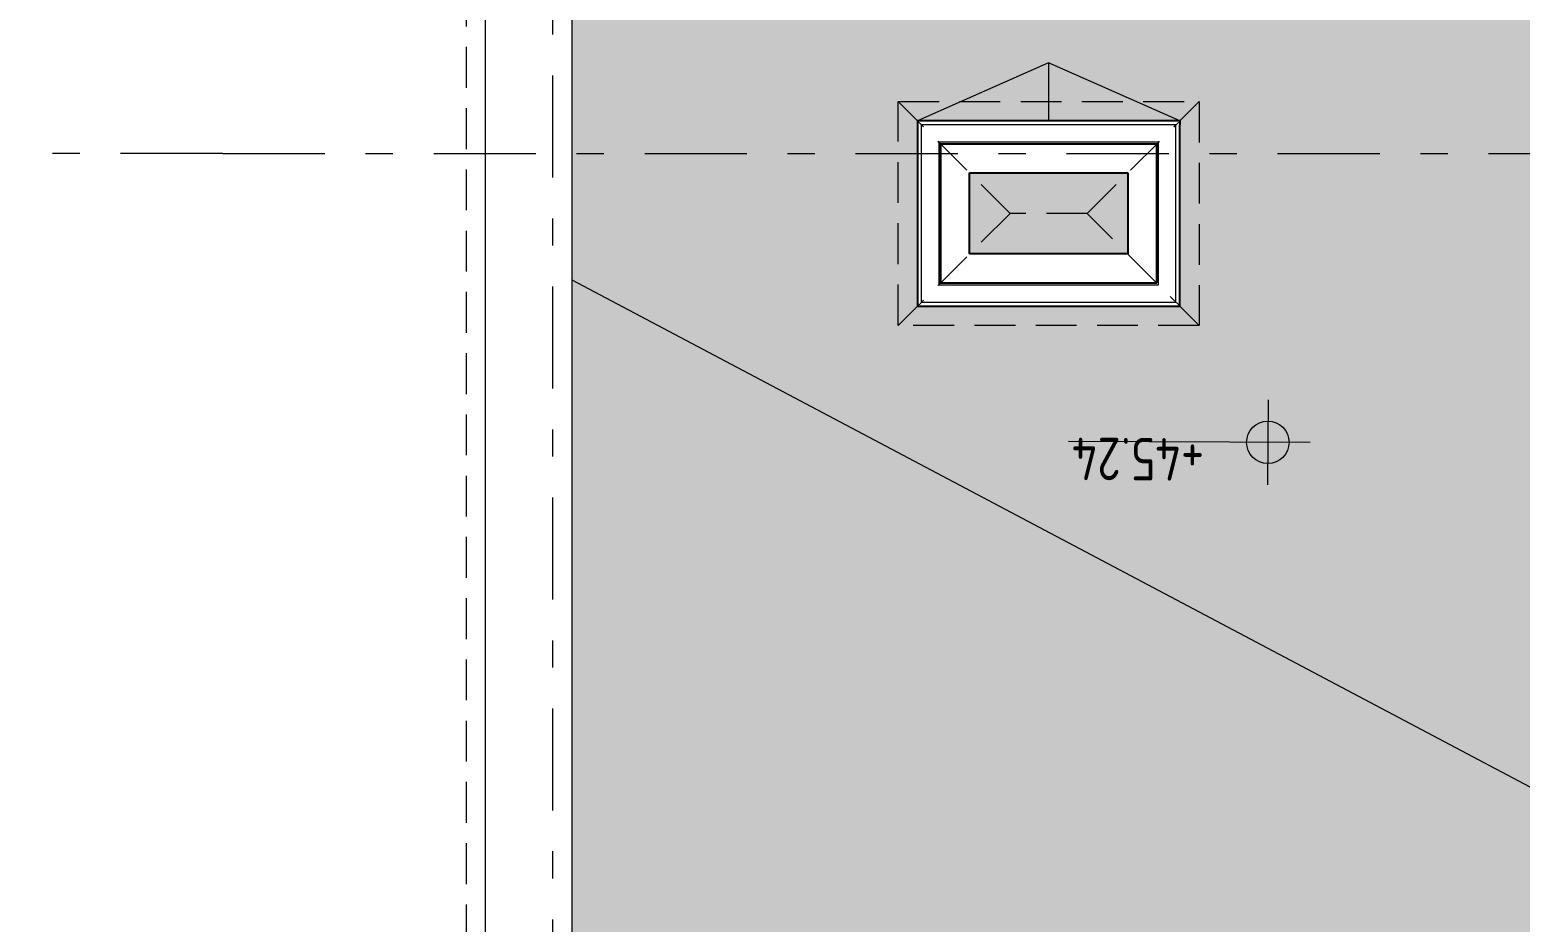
# Model space of a CAD drawing. Header units: millimetres. Extents: x 18162 to 3540582, y 72188 to 247925.
# Drawn here: x 971344 to 979070, y 88885 to 93511 of the extents above; entities that cross this region are included whole.
import ezdxf
from ezdxf.enums import TextEntityAlignment as Align

# ---------------------------------------------------------------- set-up
doc = ezdxf.new("R2010")
doc.units = ezdxf.units.MM
doc.header["$MEASUREMENT"] = 0
doc.set_wipeout_variables(frame=1)
for name, pattern in [('Double Dashed', [1093.611073, 529.166651, -211.666656, 141.111112, -211.666656]), ('Hidden Line', [317.5, 211.666667, -105.833333]), ('Wipeout_Contour', [1000, 0, -1000])]:
    doc.linetypes.add(name, pattern=pattern)
for name, color, linetype in [('Drawing & Figure', 7, 'Continuous'), ('Shell - Roof', 7, 'Continuous'), ('Structural - Bearing', 7, 'Continuous'), ('Structural - Grid', 7, 'Continuous')]:
    doc.layers.add(name, color=color, linetype=linetype)
doc.styles.add('GENERATED_STYLE_3', font='', dxfattribs={"width": 0.8})
doc.styles.get('GENERATED_STYLE_3').set_extended_font_data('ISOCPEUR MON')

# ---------------------------------------------------------------- blocks, each defined once
blk = doc.blocks.new('Standard grid marker[341]_3', base_point=(971344.5, 92868.9))
at = {"layer": 'Structural - Grid', "color": 13, "linetype": 'Double Dashed', "lineweight": 13}
for q in [(971344.5, 92868.9), (1006906.6, 92868.9)]:
    blk.add_line((972344.5, 92868.9), q, dxfattribs=at)
at = {"layer": 'Structural - Grid', "color": 13, "lineweight": 13, "style": 'GENERATED_STYLE_3'}
blk.add_attdef('AC_MarkerText_1', text='', height=250, rotation=180, dxfattribs=at).set_placement((1008206.6, 92743.9), align=Align.TOP_CENTER)
blk = doc.blocks.new('Standard grid marker[347]_3', base_point=(974055.7, 74247.3))
at = {"layer": 'Structural - Grid', "color": 13, "linetype": 'Double Dashed', "lineweight": 13}
blk.add_line((974055.7, 75247.3), (974055.7, 101908.7), dxfattribs=at)
at = {"layer": 'Structural - Grid', "color": 13, "lineweight": 13, "style": 'GENERATED_STYLE_3'}
blk.add_attdef('AC_MarkerText_1', text='', height=250, rotation=180, dxfattribs=at).set_placement((974055.7, 103083.7), align=Align.TOP_CENTER)

msp = doc.modelspace()

# ---------------------------------------------------------------- hatches: boundary and pattern name
at = {"linetype": 'Continuous', "lineweight": 13}
for points in [[(977761.9, 91372.5), (977871.9, 91372), (977863.7, 91414.1), (977840, 91449.9), (977804.4, 91473.9), (977762.4, 91482.5)], [(977761.9, 91372.5), (977651.9, 91373), (977660.1, 91330.9), (977683.7, 91295.1), (977719.3, 91271.1), (977761.4, 91262.5)]]:
    msp.add_hatch(color=13, dxfattribs=at).paths.add_polyline_path(points)
at = {"layer": 'Drawing & Figure', "linetype": 'Continuous', "lineweight": 0}
msp.add_hatch(color=49, dxfattribs=at).paths.add_polyline_path([(974055.7, 80368.9), (984286.6, 80368.9), (984286.6, 98368.9), (974055.7, 98368.9)])

# ---------------------------------------------------------------- linework, layer by layer
at = {"color": 13, "linetype": 'Continuous', "lineweight": 13}
for p, q in [((977762.9, 91592.5), (977760.8, 91152.5)), ((977981.9, 91371.5), (976729.3, 91377.3))]:
    msp.add_line(p, q, dxfattribs=at)
msp.add_circle((977761.9, 91372.5), 110, dxfattribs=at)
at = {"layer": 'Drawing & Figure', "color": 7, "linetype": 'Continuous', "lineweight": 13, "flags": 128}
msp.add_lwpolyline([(974055.7, 80368.9), (984286.6, 80368.9), (984286.6, 98368.9), (974055.7, 98368.9)], close=True, dxfattribs=at)
at = {"layer": 'Shell - Roof', "color": 7, "linetype": 'Hidden Line', "lineweight": 13, "flags": 128}
for points in [[(975845.7, 93138.9), (977405.7, 93138.9)], [(975845.7, 91978.9), (975845.7, 93138.9)], [(977405.7, 93138.9), (977405.7, 91978.9)], [(976825.7, 92558.9), (976425.7, 92558.9)], [(977405.7, 91978.9), (975845.7, 91978.9)]]:
    msp.add_lwpolyline(points, dxfattribs=at)
at = {"layer": 'Structural - Bearing', "color": 7, "linetype": 'Continuous', "lineweight": 13, "flags": 128}
for points in [[(973955.7, 98468.9), (973955.7, 80268.9), (984455.7, 80268.9), (984455.7, 98468.9)], [(977035.7, 92768.9), (976215.7, 92768.9), (976215.7, 92348.9), (977035.7, 92348.9)]]:
    msp.add_lwpolyline(points, close=True, dxfattribs=at)

# ---------------------------------------------------------------- texts
at = {"color": 13, "lineweight": 13, "insert": (977432, 91393.9), "char_height": 220, "attachment_point": 7, "rotation": 179.73266, "style": 'GENERATED_STYLE_3'}
msp.add_mtext('\\A1;{\\pql;\\fISOCPEUR MON|b0|i0|c0|p0;\\W0.800000;+45.24}', dxfattribs=at)

# ---------------------------------------------------------------- wipeouts: each hides what was drawn before it
at = {"color": 254, "linetype": 'Wipeout_Contour', "lineweight": 0, "ltscale": 3911468.234037499}
msp.add_wipeout([(973705.7, 98668.9), (973705.7, 80068.9), (973755.7, 80068.9), (973755.7, 98668.9)], dxfattribs=at).dxf.layer = 'Structural - Bearing'

# ---------------------------------------------------------------- next in the draw order: linework, layer by layer
at = {"layer": 'Structural - Bearing', "color": 7, "linetype": 'Continuous', "lineweight": 13, "flags": 128}
msp.add_lwpolyline([(973705.7, 98718.9), (973705.7, 80018.9)], dxfattribs=at)

# ---------------------------------------------------------------- next in the draw order: wipeouts: each hides what was drawn before it
at = {"color": 254, "linetype": 'Wipeout_Contour', "lineweight": 0, "ltscale": 3911665.507115148}
msp.add_wipeout([(973755.7, 98618.9), (973755.7, 80118.9), (973805.7, 80118.9), (973805.7, 98618.9)], dxfattribs=at).dxf.layer = 'Structural - Bearing'
at = {"color": 254, "linetype": 'Wipeout_Contour', "lineweight": 0, "ltscale": 2941127.864423175}
msp.add_wipeout([(975965.7, 93018.9), (975945.7, 93038.9), (975945.7, 93018.9)], dxfattribs=at).dxf.layer = 'Structural - Bearing'
at = {"color": 254, "linetype": 'Wipeout_Contour', "lineweight": 0, "ltscale": 2945148.665391298}
msp.add_wipeout([(977285.7, 93018.9), (977305.7, 93018.9), (977305.7, 93038.9)], dxfattribs=at).dxf.layer = 'Structural - Bearing'
at = {"color": 254, "linetype": 'Wipeout_Contour', "lineweight": 0, "ltscale": 2940880.537639056}
msp.add_wipeout([(975965.7, 92098.9), (975945.7, 92078.9), (975965.7, 92078.9)], dxfattribs=at).dxf.layer = 'Structural - Bearing'
at = {"color": 254, "linetype": 'Wipeout_Contour', "lineweight": 0, "ltscale": 2944884.756248704}
msp.add_wipeout([(977285.7, 92098.9), (977305.7, 92078.9), (977305.7, 92098.9)], dxfattribs=at).dxf.layer = 'Structural - Bearing'

# ---------------------------------------------------------------- next in the draw order: wipeouts: each hides what was drawn before it
at = {"color": 254, "linetype": 'Wipeout_Contour', "lineweight": 0, "ltscale": 3912058.234368285}
msp.add_wipeout([(973805.7, 98468.9), (973805.7, 80268.9), (973955.7, 80268.9), (973955.7, 98468.9)], dxfattribs=at).dxf.layer = 'Structural - Bearing'
at = {"color": 254, "linetype": 'Wipeout_Contour', "lineweight": 0, "ltscale": 2941238.310807444}
msp.add_wipeout([(976055.7, 92928.9), (975965.7, 93018.9), (975965.7, 92928.9)], dxfattribs=at).dxf.layer = 'Structural - Bearing'
at = {"color": 254, "linetype": 'Wipeout_Contour', "lineweight": 0, "ltscale": 2945000.307025134}
msp.add_wipeout([(977195.7, 92928.9), (977285.7, 92928.9), (977285.7, 93018.9)], dxfattribs=at).dxf.layer = 'Structural - Bearing'
at = {"color": 254, "linetype": 'Wipeout_Contour', "lineweight": 0, "ltscale": 2941091.869450491}
msp.add_wipeout([(976055.7, 92188.9), (975965.7, 92098.9), (976055.7, 92098.9)], dxfattribs=at).dxf.layer = 'Structural - Bearing'
at = {"color": 254, "linetype": 'Wipeout_Contour', "lineweight": 0, "ltscale": 2944774.103205565}
msp.add_wipeout([(977285.7, 92188.9), (977195.7, 92188.9), (977285.7, 92098.9)], dxfattribs=at).dxf.layer = 'Structural - Bearing'

# ---------------------------------------------------------------- next in the draw order: wipeouts: each hides what was drawn before it
at = {"color": 254, "linetype": 'Wipeout_Contour', "lineweight": 0, "ltscale": 3912747.977602752}
msp.add_wipeout([(974155.7, 80468.9), (974155.7, 98268.9), (973955.7, 98268.9), (973955.7, 80468.9)], dxfattribs=at).dxf.layer = 'Structural - Bearing'
at = {"color": 254, "linetype": 'Wipeout_Contour', "lineweight": 0, "ltscale": 2945131.740888412}
msp.add_wipeout([(977285.7, 93018.9), (977305.7, 93038.9), (977285.7, 93038.9)], dxfattribs=at).dxf.layer = 'Structural - Bearing'
at = {"color": 254, "linetype": 'Wipeout_Contour', "lineweight": 0, "ltscale": 2941417.024897776}
msp.add_wipeout([(976065.7, 92918.9), (976055.7, 92928.9), (976055.7, 92918.9)], dxfattribs=at).dxf.layer = 'Structural - Bearing'
at = {"color": 254, "linetype": 'Wipeout_Contour', "lineweight": 0, "ltscale": 2944800.743388827}
msp.add_wipeout([(977185.7, 92918.9), (977195.7, 92918.9), (977195.7, 92928.9)], dxfattribs=at).dxf.layer = 'Structural - Bearing'
at = {"color": 254, "linetype": 'Wipeout_Contour', "lineweight": 0, "ltscale": 2941219.240725297}
msp.add_wipeout([(976065.7, 92198.9), (976055.7, 92188.9), (976065.7, 92188.9)], dxfattribs=at).dxf.layer = 'Structural - Bearing'
at = {"color": 254, "linetype": 'Wipeout_Contour', "lineweight": 0, "ltscale": 2944595.269899036}
msp.add_wipeout([(977185.7, 92198.9), (977195.7, 92188.9), (977195.7, 92198.9)], dxfattribs=at).dxf.layer = 'Structural - Bearing'

# ---------------------------------------------------------------- next in the draw order: linework, layer by layer
at = {"layer": 'Structural - Bearing', "color": 7, "linetype": 'Continuous', "lineweight": 13, "flags": 128}
msp.add_lwpolyline([(974155.7, 80468.9), (974155.7, 98268.9)], dxfattribs=at)

# ---------------------------------------------------------------- next in the draw order: block references
at = {"layer": 'Structural - Grid', "color": 13, "linetype": 'Continuous', "lineweight": 13}
msp.add_blockref('Standard grid marker[347]_3', (974055.7, 74247.3), dxfattribs=at)

# ---------------------------------------------------------------- next in the draw order: wipeouts: each hides what was drawn before it
at = {"color": 254, "linetype": 'Wipeout_Contour', "lineweight": 0, "ltscale": 3924185.680333565}
msp.add_wipeout([(975965.7, 93018.9), (977285.7, 93018.9), (977285.7, 93038.9), (975965.7, 93038.9)], dxfattribs=at).dxf.layer = 'Structural - Bearing'
at = {"color": 254, "linetype": 'Wipeout_Contour', "lineweight": 0, "ltscale": 2941556.906363709}
msp.add_wipeout([(976215.7, 92768.9), (976065.7, 92918.9), (976065.7, 92768.9)], dxfattribs=at).dxf.layer = 'Structural - Bearing'
at = {"color": 254, "linetype": 'Wipeout_Contour', "lineweight": 0, "ltscale": 2944602.182378782}
msp.add_wipeout([(977035.7, 92768.9), (977185.7, 92768.9), (977185.7, 92918.9)], dxfattribs=at).dxf.layer = 'Structural - Bearing'
at = {"color": 254, "linetype": 'Wipeout_Contour', "lineweight": 0, "ltscale": 2941543.863141771}
msp.add_wipeout([(976065.7, 92198.9), (976215.7, 92198.9), (976215.7, 92348.9)], dxfattribs=at).dxf.layer = 'Structural - Bearing'
at = {"color": 254, "linetype": 'Wipeout_Contour', "lineweight": 0, "ltscale": 2944455.166098232}
msp.add_wipeout([(977035.7, 92348.9), (977185.7, 92198.9), (977185.7, 92348.9)], dxfattribs=at).dxf.layer = 'Structural - Bearing'

# ---------------------------------------------------------------- next in the draw order: wipeouts: each hides what was drawn before it
at = {"color": 254, "linetype": 'Wipeout_Contour', "lineweight": 0, "ltscale": 2941148.771393886}
msp.add_wipeout([(975965.7, 93038.9), (975945.7, 93038.9), (975965.7, 93018.9)], dxfattribs=at).dxf.layer = 'Structural - Bearing'
at = {"color": 254, "linetype": 'Wipeout_Contour', "lineweight": 0, "ltscale": 2944920.325848874}
msp.add_wipeout([(977195.7, 92928.9), (977285.7, 93018.9), (977195.7, 93018.9)], dxfattribs=at).dxf.layer = 'Structural - Bearing'

# ---------------------------------------------------------------- next in the draw order: linework, layer by layer
at = {"layer": 'Structural - Bearing', "color": 7, "linetype": 'Continuous', "lineweight": 13}
msp.add_line((977285.7, 92928.9), (977285.7, 93018.9), dxfattribs=at)
at = {"layer": 'Structural - Bearing', "color": 7, "linetype": 'Continuous', "lineweight": 25, "flags": 128}
msp.add_lwpolyline([(977305.7, 93038.9), (977305.7, 93018.9)], dxfattribs=at)

# ---------------------------------------------------------------- next in the draw order: wipeouts: each hides what was drawn before it
at = {"color": 254, "linetype": 'Wipeout_Contour', "lineweight": 0, "ltscale": 3924164.826549585}
msp.add_wipeout([(976055.7, 92928.9), (977195.7, 92928.9), (977195.7, 93018.9), (976055.7, 93018.9)], dxfattribs=at).dxf.layer = 'Structural - Bearing'

# ---------------------------------------------------------------- next in the draw order: linework, layer by layer
at = {"layer": 'Drawing & Figure', "color": 7, "linetype": 'Continuous', "lineweight": 5}
msp.add_lwpolyline([(976625.7, 93338.9), (976625.7, 93038.9)], dxfattribs=at)
at = {"layer": 'Structural - Bearing', "color": 7, "linetype": 'Continuous', "lineweight": 13}
msp.add_line((977285.7, 93018.9), (977195.7, 93018.9), dxfattribs=at)

# ---------------------------------------------------------------- next in the draw order: wipeouts: each hides what was drawn before it
at = {"color": 254, "linetype": 'Wipeout_Contour', "lineweight": 0, "ltscale": 2941335.539240333}
msp.add_wipeout([(976055.7, 93018.9), (975965.7, 93018.9), (976055.7, 92928.9)], dxfattribs=at).dxf.layer = 'Structural - Bearing'
at = {"color": 254, "linetype": 'Wipeout_Contour', "lineweight": 0, "ltscale": 2944792.825131026}
msp.add_wipeout([(977185.7, 92918.9), (977195.7, 92928.9), (977185.7, 92928.9)], dxfattribs=at).dxf.layer = 'Structural - Bearing'

# ---------------------------------------------------------------- next in the draw order: linework, layer by layer
at = {"layer": 'Structural - Bearing', "color": 7, "linetype": 'Continuous', "lineweight": 13}
for p, q in [((975965.7, 93018.9), (975965.7, 92928.9)), ((976055.7, 93018.9), (975965.7, 93018.9)), ((977195.7, 93018.9), (976055.7, 93018.9))]:
    msp.add_line(p, q, dxfattribs=at)
at = {"layer": 'Structural - Bearing', "color": 7, "linetype": 'Continuous', "lineweight": 25, "flags": 128}
for points in [[(975945.7, 93038.9), (975945.7, 93018.9)], [(977305.7, 93038.9), (975945.7, 93038.9)]]:
    msp.add_lwpolyline(points, dxfattribs=at)

# ---------------------------------------------------------------- next in the draw order: wipeouts: each hides what was drawn before it
at = {"color": 254, "linetype": 'Wipeout_Contour', "lineweight": 0, "ltscale": 3924145.873233739}
msp.add_wipeout([(976065.7, 92918.9), (977185.7, 92918.9), (977185.7, 92928.9), (976065.7, 92928.9)], dxfattribs=at).dxf.layer = 'Structural - Bearing'

# ---------------------------------------------------------------- next in the draw order: wipeouts: each hides what was drawn before it
at = {"color": 254, "linetype": 'Wipeout_Contour', "lineweight": 0, "ltscale": 3921340.236867705}
msp.add_wipeout([(975965.7, 92098.9), (975965.7, 93018.9), (975945.7, 93018.9), (975945.7, 92098.9)], dxfattribs=at).dxf.layer = 'Structural - Bearing'
at = {"color": 254, "linetype": 'Wipeout_Contour', "lineweight": 0, "ltscale": 2941427.02690561}
msp.add_wipeout([(976065.7, 92928.9), (976055.7, 92928.9), (976065.7, 92918.9)], dxfattribs=at).dxf.layer = 'Structural - Bearing'
at = {"color": 254, "linetype": 'Wipeout_Contour', "lineweight": 0, "ltscale": 2944468.133990392}
msp.add_wipeout([(977035.7, 92768.9), (977185.7, 92918.9), (977035.7, 92918.9)], dxfattribs=at).dxf.layer = 'Structural - Bearing'

# ---------------------------------------------------------------- next in the draw order: linework, layer by layer
at = {"layer": 'Structural - Bearing', "color": 7, "linetype": 'Continuous', "lineweight": 13}
for p, q in [((977195.7, 92928.9), (977185.7, 92928.9)), ((977195.7, 92918.9), (977195.7, 92928.9))]:
    msp.add_line(p, q, dxfattribs=at)
at = {"layer": 'Structural - Bearing', "color": 7, "linetype": 'Continuous', "lineweight": 25}
msp.add_line((977185.7, 92768.9), (977185.7, 92918.9), dxfattribs=at)

# ---------------------------------------------------------------- next in the draw order: wipeouts: each hides what was drawn before it
at = {"color": 254, "linetype": 'Wipeout_Contour', "lineweight": 0, "ltscale": 3924115.584393162}
msp.add_wipeout([(976215.7, 92768.9), (977035.7, 92768.9), (977035.7, 92918.9), (976215.7, 92918.9)], dxfattribs=at).dxf.layer = 'Structural - Bearing'
at = {"color": 254, "linetype": 'Wipeout_Contour', "lineweight": 0, "ltscale": 2940863.594408358}
msp.add_wipeout([(975945.7, 92098.9), (975945.7, 92078.9), (975965.7, 92098.9)], dxfattribs=at).dxf.layer = 'Structural - Bearing'

# ---------------------------------------------------------------- next in the draw order: linework, layer by layer
at = {"layer": 'Structural - Bearing', "color": 7, "linetype": 'Continuous', "lineweight": 25}
msp.add_line((977185.7, 92918.9), (977035.7, 92918.9), dxfattribs=at)

# ---------------------------------------------------------------- next in the draw order: wipeouts: each hides what was drawn before it
at = {"color": 254, "linetype": 'Wipeout_Contour', "lineweight": 0, "ltscale": 2941719.534505564}
msp.add_wipeout([(976215.7, 92918.9), (976065.7, 92918.9), (976215.7, 92768.9)], dxfattribs=at).dxf.layer = 'Structural - Bearing'

# ---------------------------------------------------------------- next in the draw order: linework, layer by layer
at = {"layer": 'Structural - Bearing', "color": 7, "linetype": 'Continuous', "lineweight": 13}
for p, q in [((976055.7, 92928.9), (976055.7, 92918.9)), ((976065.7, 92928.9), (976055.7, 92928.9)), ((977185.7, 92928.9), (976065.7, 92928.9))]:
    msp.add_line(p, q, dxfattribs=at)
at = {"layer": 'Structural - Bearing', "color": 7, "linetype": 'Continuous', "lineweight": 25}
for p, q in [((976065.7, 92918.9), (976065.7, 92768.9)), ((976215.7, 92918.9), (976065.7, 92918.9)), ((977035.7, 92918.9), (976215.7, 92918.9))]:
    msp.add_line(p, q, dxfattribs=at)
at = {"layer": 'Structural - Bearing', "color": 7, "linetype": 'Continuous', "lineweight": 25, "flags": 128}
msp.add_lwpolyline([(976215.7, 92768.9), (977035.7, 92768.9)], dxfattribs=at)

# ---------------------------------------------------------------- next in the draw order: wipeouts: each hides what was drawn before it
at = {"color": 254, "linetype": 'Wipeout_Contour', "lineweight": 0, "ltscale": 3921559.103144969}
msp.add_wipeout([(975965.7, 92928.9), (975965.7, 92188.9), (976055.7, 92188.9), (976055.7, 92928.9)], dxfattribs=at).dxf.layer = 'Structural - Bearing'

# ---------------------------------------------------------------- next in the draw order: linework, layer by layer
at = {"layer": 'Structural - Bearing', "color": 7, "linetype": 'Continuous', "lineweight": 13}
msp.add_line((975965.7, 93018.9), (975965.7, 92928.9), dxfattribs=at)

# ---------------------------------------------------------------- next in the draw order: wipeouts: each hides what was drawn before it
at = {"color": 254, "linetype": 'Wipeout_Contour', "lineweight": 0, "ltscale": 2941011.816604532}
msp.add_wipeout([(976055.7, 92188.9), (975965.7, 92188.9), (975965.7, 92098.9)], dxfattribs=at).dxf.layer = 'Structural - Bearing'

# ---------------------------------------------------------------- next in the draw order: linework, layer by layer
at = {"layer": 'Structural - Bearing', "color": 7, "linetype": 'Continuous', "lineweight": 13}
for p, q in [((975965.7, 92928.9), (975965.7, 92188.9)), ((975965.7, 92188.9), (975965.7, 92098.9)), ((975965.7, 92098.9), (976055.7, 92098.9))]:
    msp.add_line(p, q, dxfattribs=at)
at = {"layer": 'Structural - Bearing', "color": 7, "linetype": 'Continuous', "lineweight": 25, "flags": 128}
for points in [[(975945.7, 93018.9), (975945.7, 92078.9)], [(975945.7, 92078.9), (975965.7, 92078.9)]]:
    msp.add_lwpolyline(points, dxfattribs=at)

# ---------------------------------------------------------------- next in the draw order: wipeouts: each hides what was drawn before it
at = {"color": 254, "linetype": 'Wipeout_Contour', "lineweight": 0, "ltscale": 3921758.195074773}
msp.add_wipeout([(976055.7, 92918.9), (976055.7, 92198.9), (976065.7, 92198.9), (976065.7, 92918.9)], dxfattribs=at).dxf.layer = 'Structural - Bearing'

# ---------------------------------------------------------------- next in the draw order: linework, layer by layer
at = {"layer": 'Structural - Bearing', "color": 7, "linetype": 'Continuous', "lineweight": 13}
msp.add_line((976055.7, 92928.9), (976055.7, 92918.9), dxfattribs=at)

# ---------------------------------------------------------------- next in the draw order: wipeouts: each hides what was drawn before it
at = {"color": 254, "linetype": 'Wipeout_Contour', "lineweight": 0, "ltscale": 3922076.593261659}
msp.add_wipeout([(976215.7, 92348.9), (976215.7, 92768.9), (976065.7, 92768.9), (976065.7, 92348.9)], dxfattribs=at).dxf.layer = 'Structural - Bearing'
at = {"color": 254, "linetype": 'Wipeout_Contour', "lineweight": 0, "ltscale": 2941211.315008236}
msp.add_wipeout([(976065.7, 92198.9), (976055.7, 92198.9), (976055.7, 92188.9)], dxfattribs=at).dxf.layer = 'Structural - Bearing'
at = {"color": 254, "linetype": 'Wipeout_Contour', "lineweight": 0, "ltscale": 3923830.919064305}
msp.add_wipeout([(977285.7, 92098.9), (975965.7, 92098.9), (975965.7, 92078.9), (977285.7, 92078.9)], dxfattribs=at).dxf.layer = 'Structural - Bearing'

# ---------------------------------------------------------------- next in the draw order: linework, layer by layer
at = {"layer": 'Shell - Roof', "color": 7, "linetype": 'Hidden Line', "lineweight": 13, "flags": 128}
msp.add_lwpolyline([(976425.7, 92558.9), (975845.7, 93138.9)], dxfattribs=at)
at = {"layer": 'Structural - Bearing', "color": 7, "linetype": 'Continuous', "lineweight": 25}
msp.add_line((976065.7, 92918.9), (976065.7, 92768.9), dxfattribs=at)

# ---------------------------------------------------------------- next in the draw order: wipeouts: each hides what was drawn before it
at = {"color": 254, "linetype": 'Wipeout_Contour', "lineweight": 0, "ltscale": 2941409.735001567}
msp.add_wipeout([(976065.7, 92348.9), (976065.7, 92198.9), (976215.7, 92348.9)], dxfattribs=at).dxf.layer = 'Structural - Bearing'
at = {"color": 254, "linetype": 'Wipeout_Contour', "lineweight": 0, "ltscale": 2944863.869974409}
msp.add_wipeout([(977285.7, 92098.9), (977285.7, 92078.9), (977305.7, 92078.9)], dxfattribs=at).dxf.layer = 'Structural - Bearing'

# ---------------------------------------------------------------- next in the draw order: linework, layer by layer
at = {"layer": 'Structural - Bearing', "color": 7, "linetype": 'Continuous', "lineweight": 13}
for p, q in [((976055.7, 92918.9), (976055.7, 92198.9)), ((976055.7, 92198.9), (976055.7, 92188.9)), ((976055.7, 92188.9), (976065.7, 92188.9))]:
    msp.add_line(p, q, dxfattribs=at)
at = {"layer": 'Structural - Bearing', "color": 7, "linetype": 'Continuous', "lineweight": 25}
for p, q in [((976065.7, 92768.9), (976065.7, 92348.9)), ((976065.7, 92348.9), (976065.7, 92198.9)), ((976065.7, 92198.9), (976215.7, 92198.9))]:
    msp.add_line(p, q, dxfattribs=at)
at = {"layer": 'Structural - Bearing', "color": 7, "linetype": 'Continuous', "lineweight": 25, "flags": 128}
msp.add_lwpolyline([(976215.7, 92348.9), (976215.7, 92768.9)], dxfattribs=at)

# ---------------------------------------------------------------- next in the draw order: wipeouts: each hides what was drawn before it
at = {"color": 254, "linetype": 'Wipeout_Contour', "lineweight": 0, "ltscale": 3923851.579925988}
msp.add_wipeout([(977195.7, 92188.9), (976055.7, 92188.9), (976055.7, 92098.9), (977195.7, 92098.9)], dxfattribs=at).dxf.layer = 'Structural - Bearing'

# ---------------------------------------------------------------- next in the draw order: linework, layer by layer
at = {"layer": 'Structural - Bearing', "color": 7, "linetype": 'Continuous', "lineweight": 13}
msp.add_line((975965.7, 92098.9), (976055.7, 92098.9), dxfattribs=at)

# ---------------------------------------------------------------- next in the draw order: wipeouts: each hides what was drawn before it
at = {"color": 254, "linetype": 'Wipeout_Contour', "lineweight": 0, "ltscale": 2944676.953730807}
msp.add_wipeout([(977195.7, 92098.9), (977285.7, 92098.9), (977195.7, 92188.9)], dxfattribs=at).dxf.layer = 'Structural - Bearing'

# ---------------------------------------------------------------- next in the draw order: linework, layer by layer
at = {"layer": 'Structural - Bearing', "color": 7, "linetype": 'Continuous', "lineweight": 13}
for p, q in [((977285.7, 92098.9), (977285.7, 92188.9)), ((976055.7, 92098.9), (977195.7, 92098.9)), ((977195.7, 92098.9), (977285.7, 92098.9))]:
    msp.add_line(p, q, dxfattribs=at)
at = {"layer": 'Structural - Bearing', "color": 7, "linetype": 'Continuous', "lineweight": 25, "flags": 128}
for points in [[(977305.7, 92078.9), (977305.7, 92098.9)], [(975965.7, 92078.9), (977305.7, 92078.9)]]:
    msp.add_lwpolyline(points, dxfattribs=at)

# ---------------------------------------------------------------- next in the draw order: wipeouts: each hides what was drawn before it
at = {"color": 254, "linetype": 'Wipeout_Contour', "lineweight": 0, "ltscale": 3923870.36716349}
msp.add_wipeout([(977185.7, 92198.9), (976065.7, 92198.9), (976065.7, 92188.9), (977185.7, 92188.9)], dxfattribs=at).dxf.layer = 'Structural - Bearing'

# ---------------------------------------------------------------- next in the draw order: linework, layer by layer
at = {"layer": 'Structural - Bearing', "color": 7, "linetype": 'Continuous', "lineweight": 13}
msp.add_line((976055.7, 92188.9), (976065.7, 92188.9), dxfattribs=at)

# ---------------------------------------------------------------- next in the draw order: wipeouts: each hides what was drawn before it
at = {"color": 254, "linetype": 'Wipeout_Contour', "lineweight": 0, "ltscale": 3926676.325106205}
msp.add_wipeout([(977285.7, 93018.9), (977285.7, 92098.9), (977305.7, 92098.9), (977305.7, 93018.9)], dxfattribs=at).dxf.layer = 'Structural - Bearing'
at = {"color": 254, "linetype": 'Wipeout_Contour', "lineweight": 0, "ltscale": 3923900.46324312}
msp.add_wipeout([(976215.7, 92198.9), (977035.7, 92198.9), (977035.7, 92348.9), (976215.7, 92348.9)], dxfattribs=at).dxf.layer = 'Structural - Bearing'
at = {"color": 254, "linetype": 'Wipeout_Contour', "lineweight": 0, "ltscale": 2944585.276472645}
msp.add_wipeout([(977185.7, 92188.9), (977195.7, 92188.9), (977185.7, 92198.9)], dxfattribs=at).dxf.layer = 'Structural - Bearing'

# ---------------------------------------------------------------- next in the draw order: linework, layer by layer
at = {"layer": 'Drawing & Figure', "color": 7, "linetype": 'Continuous', "lineweight": 5}
msp.add_lwpolyline([(977305.7, 93038.9), (976625.7, 93338.9), (975945.7, 93038.9)], dxfattribs=at)
at = {"layer": 'Shell - Roof', "color": 7, "linetype": 'Hidden Line', "lineweight": 13, "flags": 128}
msp.add_lwpolyline([(976425.7, 92558.9), (975845.7, 91978.9)], dxfattribs=at)
at = {"layer": 'Structural - Bearing', "color": 7, "linetype": 'Continuous', "lineweight": 25}
msp.add_line((976065.7, 92198.9), (976215.7, 92198.9), dxfattribs=at)

# ---------------------------------------------------------------- next in the draw order: wipeouts: each hides what was drawn before it
at = {"color": 254, "linetype": 'Wipeout_Contour', "lineweight": 0, "ltscale": 2944292.629493029}
msp.add_wipeout([(977035.7, 92198.9), (977185.7, 92198.9), (977035.7, 92348.9)], dxfattribs=at).dxf.layer = 'Structural - Bearing'

# ---------------------------------------------------------------- next in the draw order: linework, layer by layer
at = {"layer": 'Structural - Bearing', "color": 7, "linetype": 'Continuous', "lineweight": 25}
for p, q in [((977185.7, 92198.9), (977185.7, 92348.9)), ((976215.7, 92198.9), (977035.7, 92198.9)), ((977035.7, 92198.9), (977185.7, 92198.9))]:
    msp.add_line(p, q, dxfattribs=at)
at = {"layer": 'Structural - Bearing', "color": 7, "linetype": 'Continuous', "lineweight": 13}
for p, q in [((976065.7, 92188.9), (977185.7, 92188.9)), ((977185.7, 92188.9), (977195.7, 92188.9)), ((977195.7, 92188.9), (977195.7, 92198.9))]:
    msp.add_line(p, q, dxfattribs=at)
at = {"layer": 'Structural - Bearing', "color": 7, "linetype": 'Continuous', "lineweight": 25, "flags": 128}
msp.add_lwpolyline([(977035.7, 92348.9), (976215.7, 92348.9)], dxfattribs=at)

# ---------------------------------------------------------------- next in the draw order: wipeouts: each hides what was drawn before it
at = {"color": 254, "linetype": 'Wipeout_Contour', "lineweight": 0, "ltscale": 3926457.154475728}
msp.add_wipeout([(977195.7, 92928.9), (977195.7, 92188.9), (977285.7, 92188.9), (977285.7, 92928.9)], dxfattribs=at).dxf.layer = 'Structural - Bearing'

# ---------------------------------------------------------------- next in the draw order: linework, layer by layer
at = {"layer": 'Structural - Bearing', "color": 7, "linetype": 'Continuous', "lineweight": 13}
for p, q in [((977285.7, 92928.9), (977285.7, 93018.9)), ((977285.7, 92188.9), (977285.7, 92928.9)), ((977285.7, 92098.9), (977285.7, 92188.9))]:
    msp.add_line(p, q, dxfattribs=at)
at = {"layer": 'Structural - Bearing', "color": 7, "linetype": 'Continuous', "lineweight": 25, "flags": 128}
msp.add_lwpolyline([(977305.7, 92098.9), (977305.7, 93018.9)], dxfattribs=at)

# ---------------------------------------------------------------- next in the draw order: wipeouts: each hides what was drawn before it
at = {"color": 254, "linetype": 'Wipeout_Contour', "lineweight": 0, "ltscale": 3926258.030861008}
msp.add_wipeout([(977185.7, 92918.9), (977185.7, 92198.9), (977195.7, 92198.9), (977195.7, 92918.9)], dxfattribs=at).dxf.layer = 'Structural - Bearing'

# ---------------------------------------------------------------- next in the draw order: linework, layer by layer
at = {"layer": 'Drawing & Figure', "color": 7, "linetype": 'Continuous', "lineweight": 5}
msp.add_line((980755.7, 88718.9), (974155.7, 92212.6), dxfattribs=at)
at = {"layer": 'Structural - Bearing', "color": 7, "linetype": 'Continuous', "lineweight": 13}
for p, q in [((977195.7, 92918.9), (977195.7, 92928.9)), ((977195.7, 92188.9), (977195.7, 92198.9))]:
    msp.add_line(p, q, dxfattribs=at)

# ---------------------------------------------------------------- next in the draw order: wipeouts: each hides what was drawn before it
at = {"color": 254, "linetype": 'Wipeout_Contour', "lineweight": 0, "ltscale": 3925939.284332095}
msp.add_wipeout([(977035.7, 92768.9), (977035.7, 92348.9), (977185.7, 92348.9), (977185.7, 92768.9)], dxfattribs=at).dxf.layer = 'Structural - Bearing'

# ---------------------------------------------------------------- next in the draw order: linework, layer by layer
at = {"layer": 'Drawing & Figure', "color": 7, "linetype": 'Hidden Line', "lineweight": 5}
for points in [[(980305.7, 98818.9), (980305.7, 98819.6), (973605.7, 98819.6), (973605.7, 79918.9), (980305.7, 79918.9)], [(984085.7, 98818.9), (980305.7, 98819.6), (973605.7, 98819.6), (973605.7, 79918.9), (984085.7, 79918.9)]]:
    msp.add_lwpolyline(points, dxfattribs=at)
for points in [[(975945.7, 93038.9), (977305.7, 93038.9), (977305.7, 92078.9), (975945.7, 92078.9)], [(975945.7, 93038.9), (977305.7, 93038.9), (977305.7, 92078.9), (975945.7, 92078.9)], [(977035.7, 92348.9), (976215.7, 92348.9), (976215.7, 92768.9), (977035.7, 92768.9)], [(977035.7, 92348.9), (976215.7, 92348.9), (976215.7, 92768.9), (977035.7, 92768.9)]]:
    msp.add_lwpolyline(points, close=True, dxfattribs=at)
at = {"layer": 'Shell - Roof', "color": 7, "linetype": 'Hidden Line', "lineweight": 13, "flags": 128}
for points in [[(976825.7, 92558.9), (977405.7, 93138.9)], [(977405.7, 91978.9), (976825.7, 92558.9)]]:
    msp.add_lwpolyline(points, dxfattribs=at)
at = {"layer": 'Structural - Bearing', "color": 7, "linetype": 'Continuous', "lineweight": 25}
for p, q in [((977185.7, 92768.9), (977185.7, 92918.9)), ((977185.7, 92348.9), (977185.7, 92768.9)), ((977185.7, 92198.9), (977185.7, 92348.9))]:
    msp.add_line(p, q, dxfattribs=at)
at = {"layer": 'Structural - Bearing', "color": 7, "linetype": 'Continuous', "lineweight": 13}
msp.add_line((977195.7, 92198.9), (977195.7, 92918.9), dxfattribs=at)
at = {"layer": 'Structural - Bearing', "color": 7, "linetype": 'Continuous', "lineweight": 25, "flags": 128}
msp.add_lwpolyline([(977035.7, 92768.9), (977035.7, 92348.9)], dxfattribs=at)

# ---------------------------------------------------------------- next in the draw order: block references
at = {"layer": 'Structural - Grid', "color": 13, "linetype": 'Continuous', "lineweight": 13}
msp.add_blockref('Standard grid marker[341]_3', (971344.5, 92868.9), dxfattribs=at)

doc.saveas('drawing.dxf')
